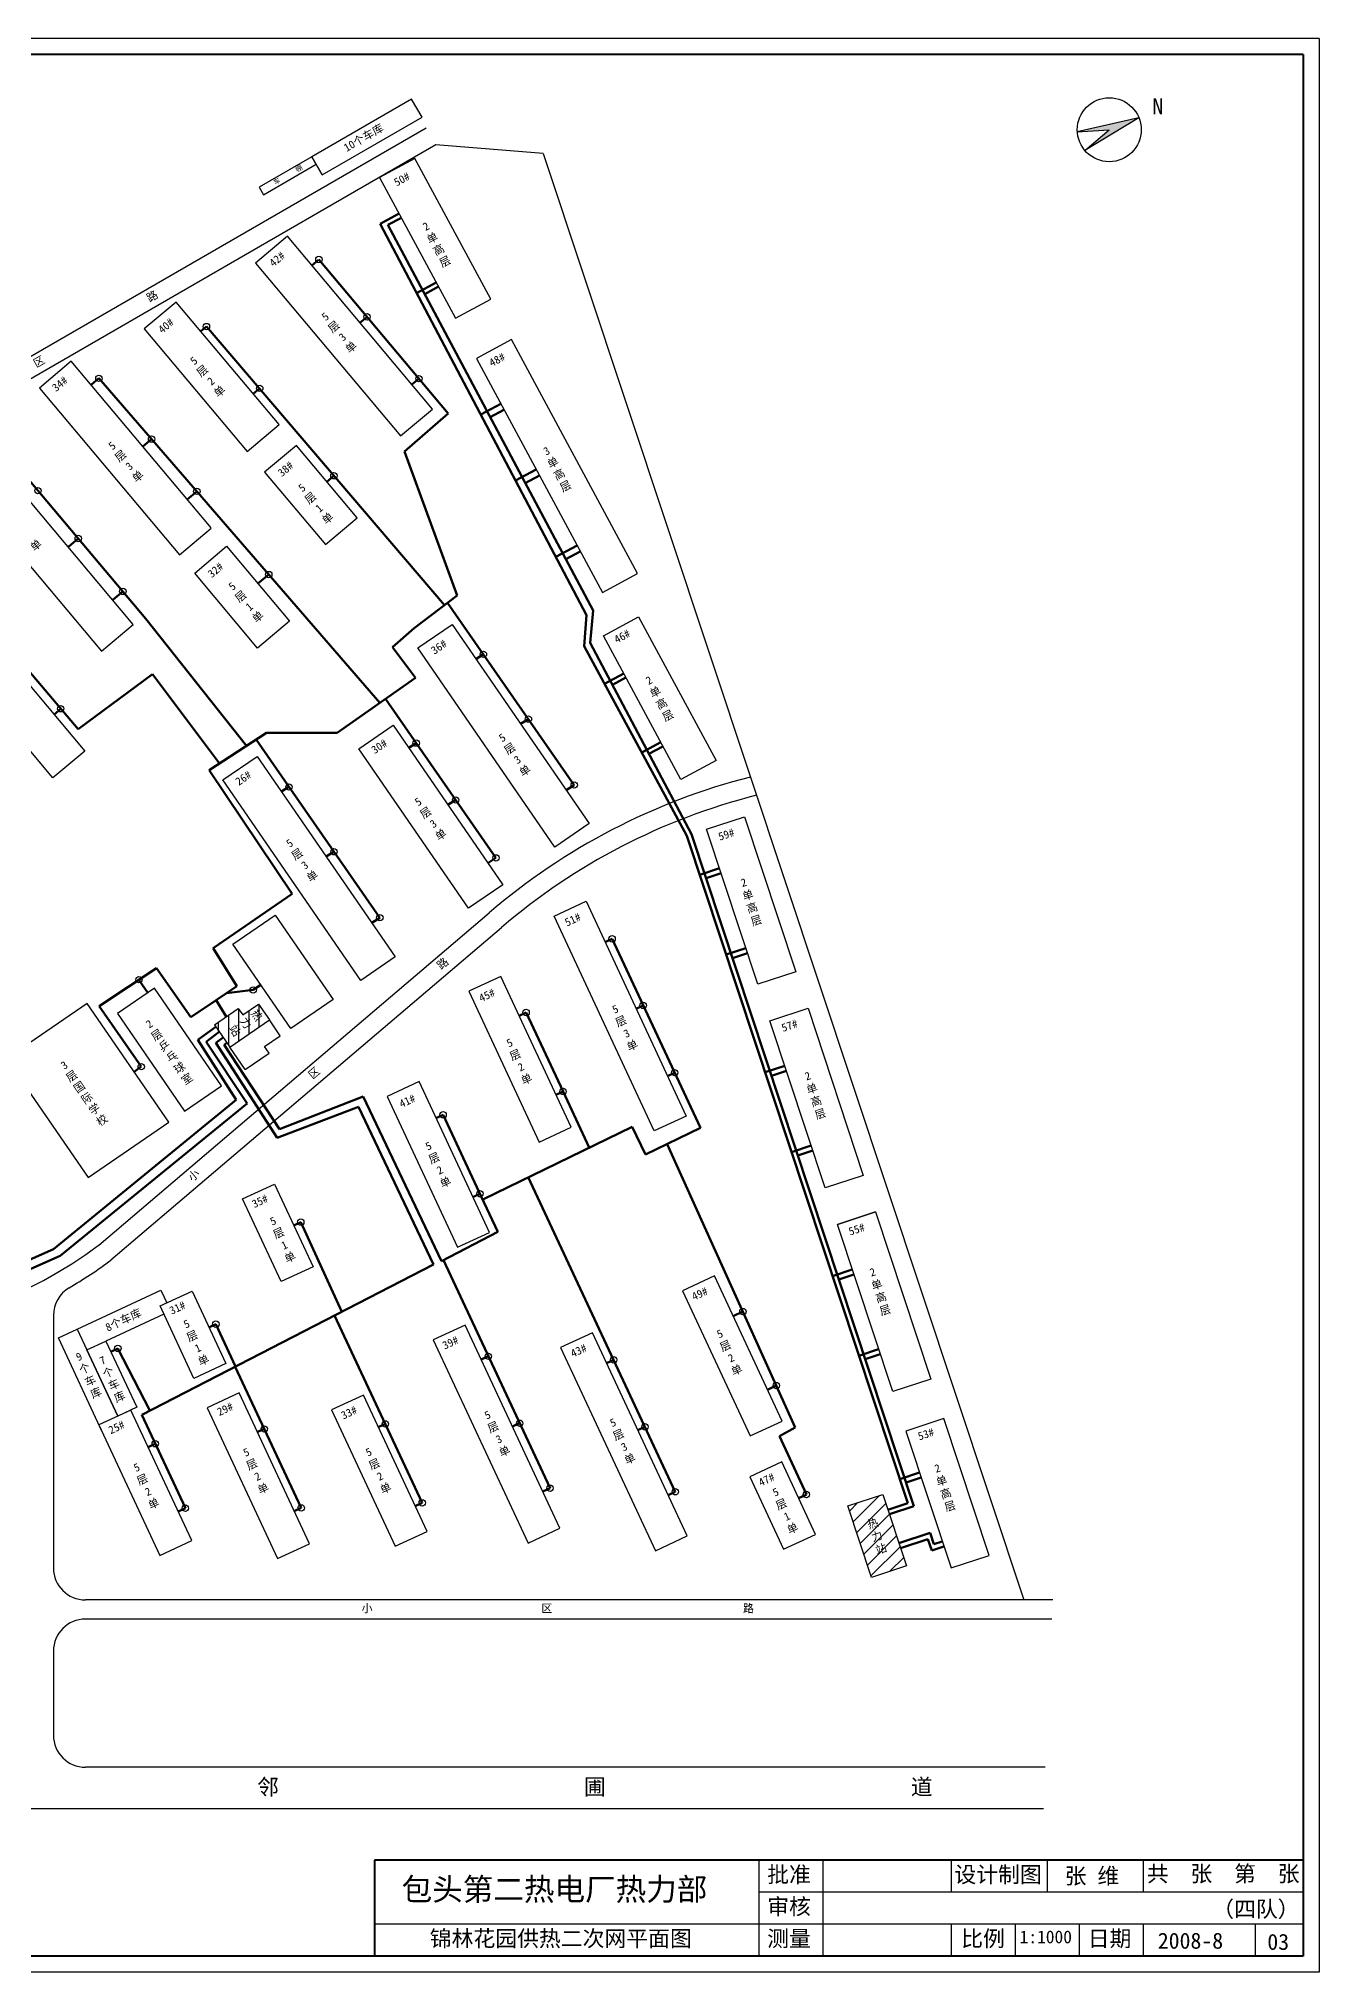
# Model space of a CAD drawing. Header units: millimetres. Extents: x 313 to 1163, y 472 to 1076.
# Drawn here: x 763 to 1163, y 472 to 1076 of the extents above; entities that cross this region are included whole.
import ezdxf

# ---------------------------------------------------------------- set-up
doc = ezdxf.new("R2010")
doc.units = ezdxf.units.MM
doc.layers.add('围栏', color=3, linetype='Continuous')
doc.layers.add('边线', color=1, linetype='Continuous')
doc.layers.add('标注', color=7, linetype='Continuous', lineweight=18)
doc.layers.add('管道', color=7, linetype='Continuous', lineweight=50)

msp = doc.modelspace()

# ---------------------------------------------------------------- hatches: boundary and pattern name
msp.add_hatch(color=256).paths.add_polyline_path([(1106.56, 1051.79), (1087.31, 1047.39), (1097.29, 1048.04), (1089.67, 1041.56)])
at = {"layer": '围栏'}
h = msp.add_hatch(dxfattribs=at)
h.set_pattern_fill('ANSI31', color=5, angle=45, style=0)
h.paths.add_polyline_path([(835.05, 769.97), (831.65, 774.91), (826.7, 771.51), (825.29, 773.57), (817.87, 768.47), (822.69, 761.47)])
h.paths.add_polyline_path([(831.36, 774.36), (834, 770.52), (822.87, 762.88), (820.24, 766.71)], flags=24)
at = {"layer": '标注'}
h = msp.add_hatch(dxfattribs=at)
h.set_pattern_fill('ANSI31', color=5, style=0)
h.paths.add_polyline_path([(1026.58, 621.77), (1015.66, 618.16), (1023.04, 595.85), (1033.96, 599.46)])
h.paths.add_polyline_path([(1020.63, 613.72), (1025.05, 615.18), (1029.29, 602.36), (1024.87, 600.9)], flags=24)

# ---------------------------------------------------------------- linework, layer by layer
at = {"lineweight": 40}
for p, q in [((1157.88, 1071.48), (317.88, 1071.48)), ((1157.88, 1071.48), (1157.88, 477.48)), ((1157.88, 507.48), (867.88, 507.48)), ((867.88, 507.48), (867.88, 477.48)), ((1157.88, 477.48), (317.88, 477.48))]:
    msp.add_line(p, q, dxfattribs=at)
for p, q in [((879.44, 1057.57), (848.27, 1039.57)), ((882.69, 1051.94), (879.44, 1057.57)), ((851.52, 1033.94), (882.69, 1051.94)), ((1106.56, 1051.79), (1087.31, 1047.39)), ((1106.56, 1051.79), (1089.67, 1041.56)), ((884, 1048.47), (515.3, 835.6)), ((1087.31, 1047.39), (1097.29, 1048.04)), ((1089.67, 1041.56), (1097.29, 1048.04)), ((887, 1043.28), (518.3, 830.4)), ((848.27, 1039.57), (831.81, 1030.07)), ((851.52, 1033.94), (848.27, 1039.57)), ((848.27, 1039.57), (851.52, 1033.94)), ((880.48, 1039.08), (869.47, 1033.16)), ((904.18, 995.06), (880.48, 1039.08)), ((833.16, 1027.74), (849.61, 1037.24)), ((869.47, 1033.16), (893.18, 989.13)), ((831.81, 1030.07), (833.16, 1027.74)), ((840.66, 1014.75), (830.7, 1006.39)), ((885.97, 960.74), (840.66, 1014.75)), ((830.7, 1006.39), (876.01, 952.39)), ((805.92, 994.21), (795.96, 985.85)), ((838.06, 955.91), (805.92, 994.21)), ((893.18, 989.13), (904.18, 995.06)), ((795.96, 985.85), (828.1, 947.55)), ((910.67, 982.47), (899.66, 976.55)), ((950.02, 909.39), (910.67, 982.47)), ((773.19, 975.7), (763.23, 967.34)), ((816.85, 923.67), (773.14, 975.76)), ((899.66, 976.55), (939.01, 903.47)), ((763.23, 967.34), (806.94, 915.25)), ((876.01, 952.39), (885.97, 960.74)), ((792.55, 893.49), (740.16, 955.92)), ((828.1, 947.55), (838.06, 955.91)), ((843.52, 949.4), (833.56, 941.04)), ((862.48, 926.8), (843.52, 949.4)), ((730.2, 947.56), (782.59, 885.13)), ((833.56, 941.04), (852.53, 918.44)), ((852.53, 918.44), (862.48, 926.8)), ((806.94, 915.25), (816.9, 923.61)), ((811.76, 909.51), (821.67, 917.92)), ((821.67, 917.92), (841.27, 894.56)), ((831.37, 886.14), (811.76, 909.51)), ((939.01, 903.47), (950.02, 909.39)), ((742.06, 896.07), (777.41, 853.94)), ((841.33, 894.5), (831.37, 886.14)), ((939.33, 889.98), (950.34, 895.9)), ((950.34, 895.9), (974.52, 851)), ((782.59, 885.13), (792.55, 893.49)), ((881.38, 886.16), (892.09, 893.52)), ((892.09, 893.52), (934.86, 831.3)), ((963.51, 845.07), (939.33, 889.98)), ((767.45, 845.58), (732.1, 887.71)), ((924.15, 823.94), (881.38, 886.16)), ((862.93, 854.7), (873.65, 862.07)), ((873.65, 862.07), (907.92, 812.21)), ((777.41, 853.94), (767.45, 845.58)), ((820.53, 844.93), (831.24, 852.29)), ((831.24, 852.29), (874.29, 789.67)), ((897.21, 804.85), (862.93, 854.7)), ((974.52, 851), (963.51, 845.07)), ((863.58, 782.3), (820.53, 844.93)), ((934.86, 831.3), (924.15, 823.94)), ((971.57, 829.51), (983.44, 833.43)), ((987.59, 781.09), (971.57, 829.51)), ((983.44, 833.43), (999.45, 785.01)), ((907.92, 812.21), (897.21, 804.85)), ((781.79, 699.64), (903.65, 803.39)), ((923.94, 802.37), (933.91, 807.02)), ((933.91, 807.02), (965.18, 739.95)), ((785.57, 694.98), (907.56, 798.84)), ((823.62, 793.66), (836.8, 802.72)), ((836.8, 802.72), (854.93, 776.35)), ((955.21, 735.3), (923.94, 802.37)), ((841.74, 767.29), (823.62, 793.66)), ((874.29, 789.67), (863.58, 782.3)), ((799.13, 779.86), (787.59, 771.93)), ((820.09, 749.37), (799.13, 779.86)), ((907.32, 783.58), (897.35, 778.94)), ((929.29, 736.46), (907.32, 783.58)), ((999.45, 785.01), (987.59, 781.09)), ((778.11, 775.12), (752.98, 757.84)), ((803.6, 738.04), (778.11, 775.12)), ((817.87, 768.47), (825.29, 773.57)), ((825.29, 773.57), (826.7, 771.51)), ((826.7, 771.51), (831.65, 774.91)), ((831.65, 774.91), (835.05, 769.97)), ((854.93, 776.35), (841.74, 767.29)), ((897.35, 778.94), (919.32, 731.81)), ((991.35, 769.69), (1003.22, 773.62)), ((1003.22, 773.62), (1020.49, 721.4)), ((787.59, 771.93), (808.55, 741.44)), ((817.87, 768.47), (822.69, 761.47)), ((822.69, 761.47), (835.05, 769.97)), ((838.45, 765.02), (835.05, 769.97)), ((1008.62, 717.48), (991.35, 769.69)), ((827.5, 754.47), (822.69, 761.47)), ((833.5, 761.62), (838.45, 765.02)), ((834.92, 759.56), (833.5, 761.62)), ((752.98, 757.84), (778.47, 720.76)), ((827.5, 754.47), (834.92, 759.56)), ((808.55, 741.44), (820.09, 749.37)), ((881.81, 750.73), (871.84, 746.08)), ((903.79, 703.6), (881.81, 750.73)), ((871.84, 746.08), (893.82, 698.95)), ((778.47, 720.76), (803.6, 738.04)), ((965.18, 739.95), (955.21, 735.3)), ((919.32, 731.81), (929.29, 736.46)), ((1020.49, 721.4), (1008.62, 717.48)), ((826.64, 714.05), (836.61, 718.7)), ((838.69, 688.22), (826.64, 714.05)), ((836.61, 718.7), (848.66, 692.87)), ((1024.26, 710.01), (1012.39, 706.08)), ((1012.39, 706.08), (1024.26, 710.01)), ((1024.26, 710.01), (1041.53, 657.79)), ((893.82, 698.95), (903.79, 703.6)), ((1029.66, 653.86), (1012.39, 706.08)), ((848.66, 692.87), (838.69, 688.22)), ((974, 690), (964.03, 685.35)), ((995.13, 644.68), (974, 690)), ((775.04, 673.41), (801.14, 685.58)), ((800.92, 680.62), (810.89, 685.27)), ((801.14, 685.58), (803, 681.59)), ((810.89, 685.27), (821.45, 662.61)), ((964.03, 685.35), (985.16, 640.03)), ((767.61, 677.67), (767.61, 598.8)), ((802.1, 678.08), (783.97, 669.63)), ((811.48, 657.96), (800.92, 680.62)), ((769.15, 670.66), (775.04, 673.41)), ((782.84, 641.3), (769.15, 670.66)), ((775.04, 673.41), (787.72, 646.22)), ((896.18, 674.67), (886.21, 670.03)), ((925.77, 611.23), (896.18, 674.67)), ((935.93, 672.25), (925.96, 667.6)), ((965.52, 608.8), (935.93, 672.25)), ((778.08, 666.88), (783.97, 669.63)), ((787.72, 646.22), (778.08, 666.88)), ((783.97, 669.63), (793.61, 648.97)), ((886.21, 670.03), (915.8, 606.58)), ((925.96, 667.6), (955.55, 604.16)), ((821.45, 662.61), (811.48, 657.96)), ((825.57, 653.5), (815.6, 648.85)), ((847.55, 606.37), (825.57, 653.5)), ((864.42, 652.8), (854.45, 648.15)), ((884.28, 610.2), (864.42, 652.8)), ((1041.53, 657.79), (1029.66, 653.86)), ((1041.53, 657.79), (1029.66, 653.86)), ((791.8, 648.12), (781.83, 643.47)), ((793.61, 648.97), (787.72, 646.22)), ((810.82, 607.34), (791.8, 648.12)), ((815.6, 648.85), (837.58, 601.72)), ((854.45, 648.15), (874.31, 605.56)), ((781.83, 643.47), (800.85, 602.69)), ((985.16, 640.03), (995.13, 644.68)), ((1045.61, 645.45), (1033.74, 641.52)), ((1033.74, 641.52), (1047.87, 598.8)), ((1059.74, 602.72), (1045.61, 645.45)), ((995.01, 631.93), (985.04, 627.29)), ((1005.57, 609.28), (995.01, 631.93)), ((985.04, 627.29), (995.6, 604.63)), ((1015.66, 618.16), (1026.58, 621.77)), ((1023.04, 595.85), (1015.66, 618.16)), ((1026.58, 621.77), (1033.96, 599.46)), ((874.31, 605.56), (884.28, 610.2)), ((915.8, 606.58), (925.77, 611.23)), ((800.85, 602.69), (810.82, 607.34)), ((837.58, 601.72), (847.55, 606.37)), ((955.55, 604.16), (965.52, 608.8)), ((995.6, 604.63), (1005.57, 609.28)), ((1033.96, 599.46), (1023.04, 595.85)), ((1047.87, 598.8), (1059.74, 602.72)), ((1079.69, 588.8), (777.61, 588.8)), ((1079.39, 582.8), (777.61, 582.8)), ((767.61, 572.8), (767.61, 546.55)), ((1077.26, 536.55), (777.61, 536.55)), ((1076.75, 523.55), (418.74, 523.55)), ((987.88, 507.48), (987.88, 477.48)), ((1007.88, 507.48), (1007.88, 477.48)), ((1047.88, 507.48), (1047.88, 497.48)), ((1077.91, 507.48), (1077.91, 497.48)), ((1107.88, 507.48), (1107.88, 497.48)), ((1157.88, 497.48), (987.88, 497.48)), ((1157.88, 487.48), (867.88, 487.48)), ((1047.88, 487.48), (1047.88, 477.48)), ((1067.88, 487.48), (1067.88, 477.48)), ((1087.88, 487.48), (1087.88, 477.48)), ((1107.88, 487.48), (1107.88, 477.48)), ((1142.88, 487.48), (1142.88, 477.48))]:
    msp.add_line(p, q)
for centre, radius in [((1097.29, 1048.04), 10), ((850.5, 1007.5), 1), ((865.52, 989.59), 1), ((815.38, 986.55), 1), ((781.81, 970.38), 1), ((832.02, 967.25), 1), ((881.75, 970.26), 1), ((798.26, 951.39), 1), ((762.77, 935.3), 1), ((855.19, 939.94), 1), ((812.38, 935.07), 1), ((775.36, 920.35), 1), ((834.85, 909.09), 1), ((789.28, 903.82), 1), ((901.86, 884.17), 1), ((769.87, 867.17), 1), ((915.91, 863.95), 1), ((880.87, 856.43), 1), ((841.15, 842.73), 1), ((893.21, 838.67), 1), ((930.23, 843.34), 1), ((855.2, 822.51), 1), ((905.79, 820.58), 1), ((869.52, 801.9), 1), ((942.04, 795.29), 1), ((794.32, 782.53), 1), ((829.99, 779.33), 1), ((915.19, 772.29), 1), ((951.75, 774.51), 1), ((795.03, 755.37), 1), ((961.57, 753.49), 1), ((926.72, 747.63), 1), ((889.27, 740.34), 1), ((900.79, 715.68), 1), ((844.84, 706.81), 1), ((982.89, 678.86), 1), ((818.32, 674.94), 1), ((787.71, 667.37), 1), ((903.41, 664.9), 1), ((942.54, 663.8), 1), ((993.32, 655.76), 1), ((833.45, 642.2), 1), ((871.24, 643.77), 1), ((913.18, 643.98), 1), ((952.31, 642.88), 1), ((799.39, 637.59), 1), ((922.66, 623.69), 1), ((961.79, 622.59), 1), ((1002.71, 621.74), 1), ((808.8, 617.46), 1), ((844.97, 617.54), 1), ((882.76, 619.11), 1)]:
    msp.add_circle(centre, radius)
for centre, radius, start, end in [((1035.08, 650.37), 201.72, 104.30509, 130.66051), ((1035.08, 650.37), 195.72, 104.1798, 130.66051), ((700.73, 808.03), 135.35, 237.92471, 306.88394), ((700.73, 808.03), 141.35, 300.53004, 306.88394), ((777.61, 677.67), 10, 120.53004, 180), ((777.61, 598.8), 10, 180, 270), ((777.61, 572.8), 10, 90, 180), ((777.61, 546.55), 10, 180, 270)]:
    msp.add_arc(centre, radius, start, end)
at = {"layer": '围栏'}
for p, q in [((920.49, 1040.63), (887, 1043.28)), ((920.49, 1040.63), (985.24, 845.83)), ((985.24, 845.83), (1070.66, 588.8))]:
    msp.add_line(p, q, dxfattribs=at)
at = {"layer": '管道'}
for p, q in [((869.61, 1018.62), (875.57, 1021.83)), ((934.08, 896.43), (869.61, 1018.62)), ((872.04, 1018.29), (876.26, 1020.56)), ((936.1, 897.88), (872.04, 1018.29)), ((848.29, 1005.65), (850.4, 1007.42)), ((850.5, 1007.5), (890.89, 959.36)), ((881.02, 997), (887.16, 1000.3)), ((883.53, 996.7), (887.85, 999.03)), ((815.38, 986.55), (813.6, 985.06)), ((815.38, 986.55), (889.72, 899.51)), ((863.31, 987.75), (865.43, 989.51)), ((781.83, 970.39), (779.37, 968.33)), ((869.52, 869), (781.83, 970.39)), ((831.93, 967.17), (829.98, 965.54)), ((879.54, 968.41), (881.65, 970.18)), ((907.26, 962.44), (901.01, 959.11)), ((908.26, 960.58), (903.96, 958.29)), ((890.89, 959.36), (877.2, 947.52)), ((796.49, 895.26), (748.85, 951.82)), ((798.26, 951.39), (795.52, 949.09)), ((877.2, 947.52), (893.64, 902.51)), ((855.19, 939.94), (853, 938.1)), ((918.31, 941.86), (911.91, 938.45)), ((919.34, 940.01), (914.93, 937.66)), ((775.28, 860.76), (715.56, 931.43)), ((812.38, 935.07), (809.39, 932.56)), ((775.36, 920.35), (772.28, 917.76)), ((931.12, 918.13), (924.49, 914.6)), ((932.12, 916.26), (927.6, 913.86)), ((834.85, 909.09), (831.47, 906.25)), ((789.28, 903.82), (786.2, 901.24)), ((880.28, 892.29), (893.64, 902.51)), ((930.23, 843.34), (890.69, 900.25)), ((827.88, 855.58), (796.49, 895.26)), ((933.36, 886.76), (934.08, 896.43)), ((935.22, 887.76), (936.1, 897.88)), ((873.48, 886.4), (880.28, 892.29)), ((880.68, 876.81), (873.48, 886.4)), ((899.53, 882.7), (901.86, 884.17)), ((965.4, 827.47), (933.36, 886.76)), ((966.85, 827.95), (935.22, 887.76)), ((798.51, 878.02), (775.28, 860.76)), ((819.41, 850.04), (798.51, 878.02)), ((856.17, 859.67), (880.68, 876.81)), ((939.71, 875), (945.67, 878.21)), ((942.14, 874.67), (946.35, 876.94)), ((905.79, 820.58), (871.29, 870.24)), ((767.8, 865.4), (769.87, 867.17)), ((913.48, 862.41), (915.91, 863.95)), ((816.21, 847.94), (834.12, 859.67)), ((834.12, 859.67), (856.17, 859.67)), ((869.52, 801.9), (830.86, 857.54)), ((878.55, 854.96), (880.87, 856.43)), ((951.33, 853.49), (957.26, 856.68)), ((953.57, 853.06), (957.94, 855.41)), ((842.2, 809.32), (816.21, 847.94)), ((838.82, 841.27), (841.15, 842.73)), ((927.69, 841.73), (930.23, 843.34)), ((890.78, 837.14), (893.21, 838.67)), ((1036.26, 618.07), (966.85, 827.95)), ((852.77, 820.98), (855.2, 822.51)), ((1034.34, 619.02), (965.4, 827.47)), ((903.25, 818.98), (905.79, 820.58)), ((969.42, 815.31), (975.59, 817.35)), ((971.4, 814.22), (976.11, 815.78)), ((817.45, 792.38), (842.2, 809.32)), ((866.98, 800.3), (869.52, 801.9)), ((824.92, 780.54), (817.45, 792.38)), ((942.04, 795.29), (939.83, 794.26)), ((942.04, 795.29), (969.63, 736.23)), ((977.66, 790.39), (983.83, 792.43)), ((799.74, 786.14), (781.9, 774.26)), ((810.51, 770.86), (799.74, 786.14)), ((979.64, 789.3), (984.35, 790.86)), ((797.05, 778.43), (794.32, 782.53)), ((818.37, 776.1), (824.92, 780.54)), ((821.65, 778.32), (829.99, 779.33)), ((829.99, 779.33), (832.35, 780.95)), ((781.9, 774.26), (795.03, 755.37)), ((818.37, 776.1), (810.51, 770.86)), ((821.58, 771.02), (818.37, 776.1)), ((951.75, 774.51), (949.53, 773.48)), ((818.31, 767.83), (812.7, 763.74)), ((915.19, 772.29), (912.99, 771.26)), ((915.19, 772.29), (926.72, 747.63)), ((812.7, 763.74), (824.69, 744.97)), ((819.4, 766.25), (815.28, 763.17)), ((815.28, 763.17), (828.14, 743.9)), ((820.62, 764.47), (818.3, 762.78)), ((818.3, 762.78), (837.48, 733.11)), ((821.74, 762.85), (820.88, 762.21)), ((820.88, 762.21), (838.23, 735.84)), ((795.03, 755.37), (792.81, 753.74)), ((989.83, 753.6), (996, 755.64)), ((961.57, 753.49), (959.35, 752.45)), ((991.8, 752.5), (996.52, 754.06)), ((824.69, 744.97), (767.65, 698.33)), ((828.14, 743.9), (769.75, 696.23)), ((838.23, 735.84), (864.37, 746.03)), ((864.37, 746.03), (888.77, 694.57)), ((926.72, 747.63), (924.5, 746.59)), ((926.72, 747.63), (934.91, 730.09)), ((837.48, 733.11), (862.88, 742.8)), ((862.88, 742.8), (886.28, 693.57)), ((889.27, 740.34), (887.06, 739.31)), ((889.27, 740.34), (901.21, 714.77)), ((901.64, 713.86), (948.29, 736.62)), ((948.29, 736.62), (952.52, 727.89)), ((952.52, 727.89), (969.63, 736.23)), ((999.24, 642.62), (959.29, 731.19)), ((998.07, 728.68), (1004.24, 730.72)), ((1000.04, 727.59), (1004.76, 729.15)), ((915.89, 720.82), (961.79, 622.59)), ((900.79, 715.68), (898.57, 714.64)), ((901.21, 714.77), (906.34, 703.81)), ((844.84, 706.81), (842.64, 705.79)), ((844.84, 706.81), (857.68, 678.83)), ((888.77, 694.57), (906.34, 703.81)), ((767.65, 698.33), (734.69, 683.79)), ((769.75, 696.23), (736.8, 681.69)), ((889.39, 694.89), (922.66, 623.69)), ((886.28, 693.57), (795.18, 646.6)), ((1010.87, 689.98), (1017.04, 692.02)), ((1012.84, 688.89), (1017.56, 690.45)), ((855.4, 677.65), (882.76, 619.11)), ((982.89, 678.86), (979.85, 677.45)), ((818.32, 674.94), (816.11, 673.91)), ((818.32, 674.94), (824.41, 661.67)), ((787.71, 667.37), (785.51, 666.34)), ((787.71, 667.37), (797.74, 647.92)), ((903.41, 664.9), (901.18, 663.87)), ((1019.11, 665.07), (1025.28, 667.11)), ((1021.08, 663.98), (1025.8, 665.54)), ((824.36, 661.65), (844.97, 617.54)), ((942.54, 663.8), (940.32, 662.76)), ((993.32, 655.76), (990.56, 654.47)), ((795.18, 646.6), (808.8, 617.46)), ((833.45, 642.2), (831.24, 641.17)), ((871.24, 643.77), (869.03, 642.74)), ((913.18, 643.98), (910.98, 642.95)), ((952.31, 642.88), (950.11, 641.85)), ((994.37, 639.94), (999.24, 642.62)), ((799.39, 637.59), (797.19, 636.56)), ((1002.71, 621.74), (994.37, 639.94)), ((1031.85, 626.54), (1038.02, 628.58)), ((922.66, 623.69), (920.44, 622.66)), ((961.79, 622.59), (959.57, 621.55)), ((1033.82, 625.45), (1038.54, 627.01)), ((808.8, 617.46), (806.58, 616.42)), ((844.97, 617.54), (842.75, 616.51)), ((882.76, 619.11), (880.54, 618.07)), ((1002.71, 621.74), (1000.29, 620.61)), ((1028.17, 616.98), (1034.34, 619.02)), ((1028.64, 615.55), (1036.26, 618.07)), ((1041.36, 609.73), (1031.63, 606.51)), ((1040.68, 607.8), (1032.14, 604.98)), ((1041.85, 604.26), (1040.68, 607.8)), ((1042.54, 606.18), (1041.36, 609.73)), ((1045.65, 605.51), (1041.85, 604.26)), ((1045.14, 607.05), (1042.54, 606.18))]:
    msp.add_line(p, q, dxfattribs=at)
at = {"layer": '边线'}
for p, q in [((1162.88, 1076.48), (312.88, 1076.48)), ((1162.88, 1076.48), (1162.88, 472.48)), ((1162.88, 472.48), (312.88, 472.48))]:
    msp.add_line(p, q, dxfattribs=at)

# ---------------------------------------------------------------- texts
at = {"attachment_point": 1}
for s, insert, char_height, width in [('N', (1110.76, 1057.88), 5, 13.437), ('{\\fSimHei|b0|i0|c134|p2;包头第二热电厂热力部}', (876.32, 501.93), 7, 133.3392), ('{\\fFangSong_GB2312|b0|i0|c134|p49;批准}', (990.47, 505.54), 5, 88.5221), ('{\\fFangSong_GB2312|b0|i0|c134|p49;设计制图}', (1048.94, 505.54), 5, 88.5221), ('{\\fFangSong_GB2312|b0|i0|c134|p49;共  张  第  张}', (1109.02, 505.8), 5, 88.5221), ('{\\fFangSong_GB2312|b0|i0|c134|p49;审核}', (990.47, 495.54), 5, 88.5221), ('{\\fSimSun|b0|i0|c134|p54;锦林花园供热二次网平面图}', (885.11, 485.56), 5, 139.1924), ('{\\fFangSong_GB2312|b0|i0|c134|p49;测量}', (990.47, 485.54), 5, 88.5221), ('{\\fFangSong_GB2312|b0|i0|c134|p49;比例}', (1051.06, 485.54), 5, 88.5221), ('{\\fFangSong_GB2312|b0|i0|c134|p49;日期}', (1090.55, 485.54), 5, 88.5221)]:
    msp.add_mtext(s, dxfattribs=dict(at, insert=insert, char_height=char_height, width=width))
at = {"layer": '标注'}
for s, insert, char_height, width, attachment_point, rotation in [('10{\\fSimSun|b0|i0|c134|p54;个车库}', (857.92, 1043.23), 2.5, 20.6276, 1, 30), ('{\\fSimSun|b0|i0|c134|p54;车     棚}', (836.08, 1032.1), 1.5, 18.0921, 1, 30), ('50#', (873.56, 1032.48), 2.5, 5.3771, 1, 28.3), ('2{\\fSimSun|b0|i0|c134|p54;单高层}', (886.98, 1012.22), 2.5, 3.1788, 5, 28.3), ('42#', (834.69, 1006.94), 2.5, 4.4021, 1, 40), ('{\\fSimSun|b0|i0|c134|p54;小                      区                      路}', (725.65, 955.43), 2.5, 292.0632, 1, 30), ('5{\\fSimSun|b0|i0|c134|p54;层\\P}3{\\fSimSun|b0|i0|c134|p54;单}', (856.59, 984.79), 2.5, 1.5774, 5, 40), ('40#', (799.98, 986.14), 2.5, 4.6166, 1, 40), ('5{\\fSimSun|b0|i0|c134|p54;层\\P}2{\\fSimSun|b0|i0|c134|p54;单}', (815.53, 971), 2.5, 1.5774, 5, 40), ('48#', (903.3, 976.1), 2.5, 5.2115, 1, 28.3), ('34#', (766.84, 967.97), 2.5, 4.5334, 1, 40), ('5{\\fSimSun|b0|i0|c134|p54;层\\P}3{\\fSimSun|b0|i0|c134|p54;单}', (790.01, 944.44), 2.5, 1.5774, 5, 40), ('3{\\fSimSun|b0|i0|c134|p54;单高层}', (924.63, 942.07), 2.5, 3.1788, 5, 28.3), ('38#', (837.31, 941.37), 2.5, 4.8109, 1, 40), ('5{\\fSimSun|b0|i0|c134|p54;层\\P}1{\\fSimSun|b0|i0|c134|p54;单}', (849.3, 931.32), 2.5, 1.5774, 5, 40), ('5{\\fSimSun|b0|i0|c134|p54;层\\P}4{\\fSimSun|b0|i0|c134|p54;单}', (758.22, 922.9), 2.5, 1.5774, 5, 40), ('32#', (815.44, 909.81), 2.5, 4.0361, 1, 40), ('5{\\fSimSun|b0|i0|c134|p54;层\\P}1{\\fSimSun|b0|i0|c134|p54;单}', (827.5, 900.55), 2.5, 1.5774, 5, 40), ('36#', (885.15, 886.08), 2.5, 5.4686, 1, 34.0136), ('46#', (942.35, 889.68), 2.5, 5.7096, 1, 28.3), ('2{\\fSimSun|b0|i0|c134|p54;单高层}', (956.6, 870.41), 2.5, 3.1788, 5, 28.3), ('5{\\fSimSun|b0|i0|c134|p54;层}3{\\fSimSun|b0|i0|c134|p54;单}', (911.36, 852.88), 2.5, 4.7966, 5, 34.5068), ('30#', (866.52, 855.02), 2.5, 4.8878, 1, 34.0136), ('26#', (824.08, 845.14), 2.5, 5.3446, 1, 34.0136), ('5{\\fSimSun|b0|i0|c134|p54;层}3{\\fSimSun|b0|i0|c134|p54;单}', (885.1, 832.88), 2.5, 4.7966, 5, 34.5068), ('59#', (974.9, 828.3), 2.5, 6.3251, 1, 18.3), ('5{\\fSimSun|b0|i0|c134|p54;层}3{\\fSimSun|b0|i0|c134|p54;单}', (844.97, 819.92), 2.5, 4.7966, 5, 34.5068), ('2{\\fSimSun|b0|i0|c134|p54;单高层}', (985.15, 806.83), 2.5, 4.3392, 5, 18.3), ('51#', (926.92, 801.38), 2.5, 5.5691, 1, 25), ('{\\fSimSun|b0|i0|c134|p54;小                           区                             路}', (809.32, 721.29), 2.5, 118.0226, 1, 40.41096), ('45#', (900.12, 777.74), 2.5, 5.9475, 1, 25), ('{\\fSimSun|b0|i0|c134|p54;热力站}', (833.13, 770.69), 2.5, 3.2864, 3, 304.5068), ('5{\\fSimSun|b0|i0|c134|p54;层}3{\\fSimSun|b0|i0|c134|p54;单}', (945.75, 767.55), 2.5, 3.7483, 5, 25), ('2{\\fSimSun|b0|i0|c134|p54;层乒乓球室}', (803.48, 760.07), 2.5, 4.7966, 5, 34.5068), ('57#', (994.63, 768.58), 2.5, 6.1328, 1, 18.3), ('5{\\fSimSun|b0|i0|c134|p54;层}2{\\fSimSun|b0|i0|c134|p54;单}', (912.74, 757.04), 2.5, 3.7483, 5, 25), ('3{\\fSimSun|b0|i0|c134|p54;层国际学校}', (776.95, 747.15), 2.5, 4.7966, 5, 34.5068), ('2{\\fSimSun|b0|i0|c134|p54;单高层}', (1005.14, 746.39), 2.5, 4.3392, 5, 18.3), ('41#', (875.25, 744.71), 2.5, 5.105, 1, 25), ('5{\\fSimSun|b0|i0|c134|p54;层}2{\\fSimSun|b0|i0|c134|p54;单}', (887.42, 724.82), 2.5, 3.7483, 5, 25), ('35#', (829.25, 713.41), 2.5, 5.6199, 1, 25), ('5{\\fSimSun|b0|i0|c134|p54;层}1{\\fSimSun|b0|i0|c134|p54;单}', (838.88, 701.38), 2.5, 3.7483, 5, 25), ('55#', (1015.59, 704.97), 2.5, 6.1426, 1, 18.3), ('2{\\fSimSun|b0|i0|c134|p54;单高层}', (1025.4, 685.13), 2.5, 4.3392, 5, 18.3), ('49#', (966.59, 684.5), 2.5, 5.7709, 1, 25), ('8{\\fSimSun|b0|i0|c134|p54;个车库}', (783.51, 674.84), 2.5, 14.4505, 1, 25), ('31#', (803.47, 680.11), 2.5, 5.8847, 1, 25), ('5{\\fSimSun|b0|i0|c134|p54;层}1{\\fSimSun|b0|i0|c134|p54;单}', (811.88, 669.24), 2.5, 3.7483, 5, 25), ('39#', (888.71, 669.23), 2.5, 5.9737, 1, 25), ('5{\\fSimSun|b0|i0|c134|p54;层}2{\\fSimSun|b0|i0|c134|p54;单}', (978.39, 666.16), 2.5, 3.7483, 5, 25), ('9{\\fSimSun|b0|i0|c134|p54;个车库}', (778.3, 659.02), 2.5, 3.7483, 5, 25), ('7{\\fSimSun|b0|i0|c134|p54;个车库}', (785.67, 657.82), 2.5, 3.7483, 5, 25), ('43#', (928.75, 666.74), 2.5, 4.983, 1, 25), ('29#', (818.36, 648.47), 2.5, 5.2984, 1, 25), ('33#', (857.06, 647.37), 2.5, 5.6261, 1, 25), ('5{\\fSimSun|b0|i0|c134|p54;层}3{\\fSimSun|b0|i0|c134|p54;单}', (905.85, 640.8), 2.5, 3.7483, 5, 25), ('25#', (784.46, 642.78), 2.5, 5.6121, 1, 25), ('5{\\fSimSun|b0|i0|c134|p54;层}3{\\fSimSun|b0|i0|c134|p54;单}', (945.01, 638.41), 2.5, 3.7483, 5, 25), ('53#', (1037.22, 640.98), 2.5, 5.9037, 1, 18.3), ('5{\\fSimSun|b0|i0|c134|p54;层}2{\\fSimSun|b0|i0|c134|p54;单}', (830.5, 629.15), 2.5, 3.7483, 5, 25), ('5{\\fSimSun|b0|i0|c134|p54;层}2{\\fSimSun|b0|i0|c134|p54;单}', (868.75, 629.21), 2.5, 3.7483, 5, 25), ('5{\\fSimSun|b0|i0|c134|p54;层}2{\\fSimSun|b0|i0|c134|p54;单}', (796.31, 624.41), 2.5, 3.7483, 5, 25), ('47#', (987.42, 626.44), 2.5, 5.759, 1, 25), ('2{\\fSimSun|b0|i0|c134|p54;单高层}', (1045.64, 623.86), 2.5, 4.3392, 5, 18.3), ('5{\\fSimSun|b0|i0|c134|p54;层}1{\\fSimSun|b0|i0|c134|p54;单}', (995.81, 616.69), 2.5, 3.7483, 5, 25), ('{\\fSimSun|b0|i0|c134|p54;热力站}', (1021.42, 613.32), 2.5, 5.2605, 1, 18.3)]:
    msp.add_mtext(s, dxfattribs=dict(at, insert=insert, char_height=char_height, width=width, attachment_point=attachment_point, rotation=rotation))
at = {"layer": '标注', "attachment_point": 1}
for s, insert, char_height, width in [('{\\fSimSun|b0|i0|c134|p54;小                               区                                   路}', (863.84, 587.41), 2.5, 148.2202), ('{\\fSimSun|b0|i0|c134|p54;邻                            圃                            道}', (831.2, 532.91), 5, 242.115), ('{\\fKaiTi_GB2312|b0|i0|c134|p49;张 维}', (1083.37, 505.09), 5, 30.3874), ('{\\fKaiTi_GB2312|b0|i0|c134|p49;（四队）}', (1129.43, 494.74), 5, 30.3874), ('{\\H0.8x;1:1000}', (1069.31, 485.55), 5, 42.6517), ('2008-8', (1112.44, 484.85), 5, 42.6517), ('03', (1146.64, 484.49), 5, 42.6517)]:
    msp.add_mtext(s, dxfattribs=dict(at, insert=insert, char_height=char_height, width=width))

doc.saveas('drawing.dxf')
